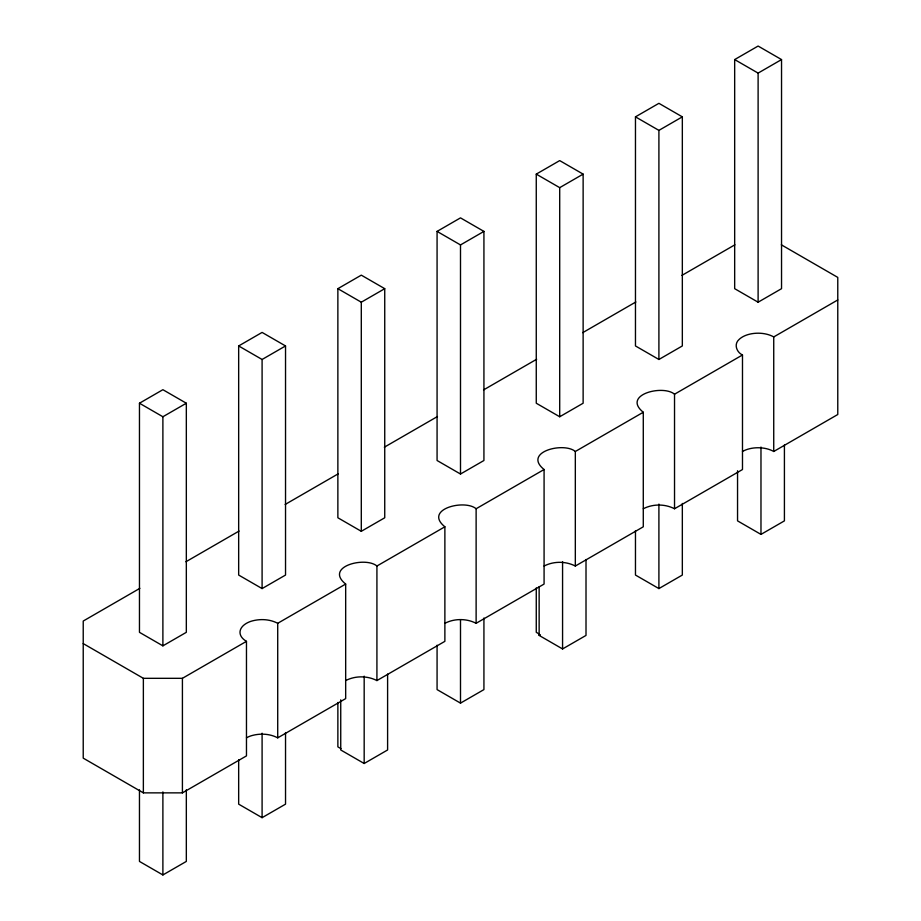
<?xml version="1.0" encoding="UTF-8"?>
<svg xmlns="http://www.w3.org/2000/svg" width="921" height="921" viewBox="0 0 921 921"><rect width="100%" height="100%" fill="white"/><g stroke="black" fill="none" stroke-linecap="round" stroke-linejoin="round"><path stroke-width="1.38" d="M139.462 403.225L162.89 389.698L186.33 403.225L186.33 632.324L162.89 645.851L139.462 632.324L139.462 403.225L162.89 416.753L186.33 403.225M238.666 345.951L262.094 332.423L285.533 345.951L285.533 575.049L262.094 588.577L238.666 575.049L238.666 345.951L262.094 359.478L285.533 345.951M337.869 288.676L361.297 275.149L384.736 288.676L384.736 517.775L361.297 531.302L337.869 517.775L337.869 288.676L361.297 302.203L384.736 288.676M437.072 231.401L460.5 217.874L483.928 231.401L483.928 460.5L460.5 474.027L437.072 460.5L437.072 231.401L460.5 244.928L483.928 231.401M536.264 174.127L559.703 160.599L583.131 174.127L583.131 403.225L559.703 416.753L536.264 403.225L536.264 174.127L559.703 187.654L583.131 174.127M635.467 116.852L658.906 103.325L682.334 116.852L682.334 345.951L658.906 359.478L635.467 345.951L635.467 116.852L658.906 130.379L682.334 116.852M734.67 59.577L758.11 46.05L781.538 59.577L781.538 288.676L758.11 302.203L734.67 288.676L734.67 59.577L758.11 73.104L781.538 59.577M139.877 588.335L83.224 621.042L83.224 758.144L143.365 792.866L182.416 792.866L246.471 755.888L246.471 641.338A22.092 12.756 0 0 1 251.053 621.272C259.768 618.647 269.577 619.016 277.716 623.298L345.674 584.064C323.996 566.588 365.395 556.169 376.919 566.024L444.878 526.789C423.2 509.313 464.598 498.894 476.122 508.749L544.081 469.514C522.403 452.038 563.802 441.62 575.326 451.486L643.284 412.251C621.606 394.775 663.005 384.345 674.529 394.211L742.487 354.976C736.662 352.306 733.646 344.27 738.976 339.573A22.092 12.756 0 0 1 773.732 336.936L837.776 299.958M185.927 561.752L239.057 531.072M285.13 504.478L338.26 473.797M384.333 447.203L437.463 416.522M483.537 389.928L536.667 359.248M582.74 332.654L635.87 301.973M681.92 275.391L734.889 244.813M83.224 643.595L143.365 678.317L182.416 678.317L246.471 641.338M246.471 737.848A22.092 12.756 0 0 1 251.053 735.821C259.768 733.197 269.577 733.565 277.716 737.848L345.674 698.613L345.674 584.064M345.674 680.573C355.276 675.634 367.318 675.634 376.919 680.573L444.878 641.338L444.878 526.789M444.878 623.298C454.479 618.359 466.521 618.359 476.122 623.298L544.081 584.064L544.081 469.514M544.081 566.035C553.682 561.085 565.724 561.085 575.326 566.035L643.284 526.8L643.284 412.251M643.284 508.76C652.885 503.81 664.927 503.81 674.529 508.76L742.487 469.526L742.487 354.976M742.487 451.486A22.092 12.756 0 0 1 773.732 451.486L837.776 414.508L837.776 277.405L781.319 244.802M539.142 586.735L539.142 635.421L540.385 634.696M139.462 789.827L139.462 861.423L162.89 874.95L186.33 861.423L186.33 789.827M238.666 759.756L238.666 804.148L262.094 817.675L285.533 804.148L285.533 732.552M437.072 645.207L437.072 689.599L460.5 703.126L483.928 689.599L483.928 618.003M635.467 530.669L635.467 575.049L658.906 588.577L682.334 575.049L682.334 503.453M340.735 699.845L340.735 749.97L364.175 763.497L387.603 749.97L387.603 674.08M539.142 635.421L562.57 648.948L586.009 635.421L586.009 559.531M737.548 470.758L737.548 520.872L760.976 534.399L784.416 520.872L784.416 444.981M539.349 634.109L536.264 632.324L536.264 587.932M340.954 748.658L337.869 746.873L337.869 702.481M773.732 336.936L773.732 451.486M760.976 447.053L760.976 534.399M758.11 73.104L758.11 302.203M674.529 394.211L674.529 508.76M658.906 130.379L658.906 359.478M658.906 504.098L658.906 588.577M575.326 451.486L575.326 566.035M562.57 561.603L562.57 648.948M559.703 187.654L559.703 416.753M476.122 508.749L476.122 623.298M460.5 244.928L460.5 474.027M460.5 620.075L460.5 703.126M376.919 566.024L376.919 680.573M364.175 676.152L364.175 763.497M361.297 302.203L361.297 531.302M277.716 623.298L277.716 737.848M262.094 359.478L262.094 588.577M262.094 733.197L262.094 817.675M182.416 678.317L182.416 792.866M162.89 416.753L162.89 645.851M162.89 791.899L162.89 874.95M143.365 678.317L143.365 792.866"/></g></svg>
